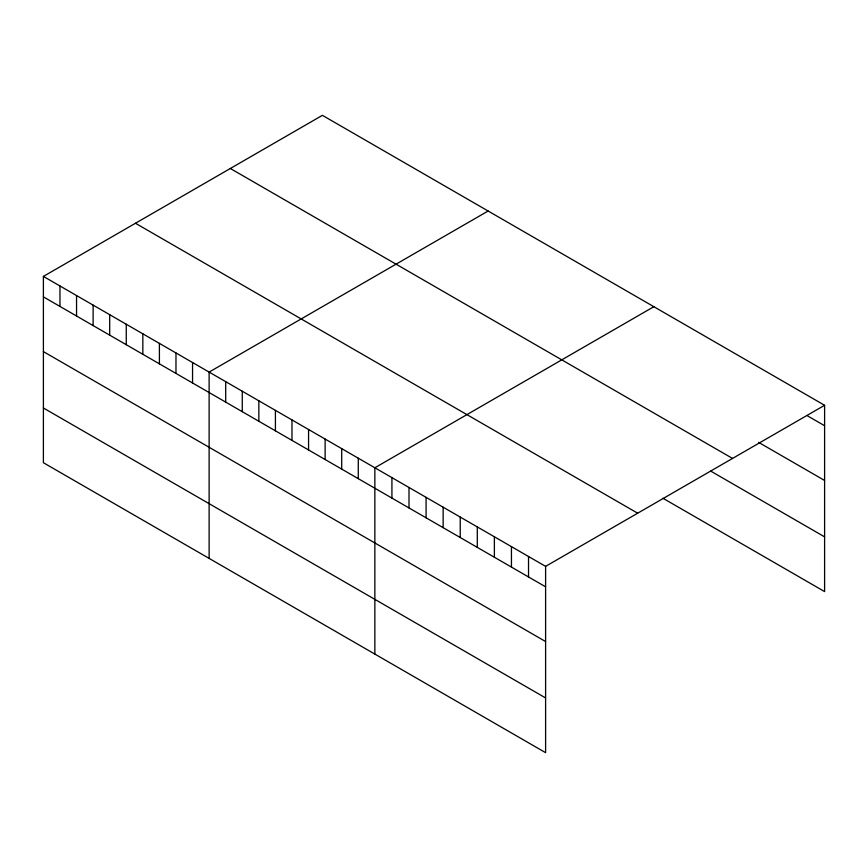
<?xml version="1.0" encoding="UTF-8"?>
<svg xmlns="http://www.w3.org/2000/svg" width="868" height="868" viewBox="0 0 868 868"><rect width="100%" height="100%" fill="white"/><g stroke="black" fill="none" stroke-linecap="round" stroke-linejoin="round"><path stroke-width="1.3" d="M43.4 276.415L545.603 566.359L545.603 752.664L43.4 462.72L43.4 276.415L322.397 115.335L824.6 405.28L824.6 591.585L662.957 498.265M488.131 211.011L209.123 372.09L209.123 558.406M653.854 306.697L374.857 467.776L374.857 654.081M545.603 566.359L824.6 405.28M807.522 415.87L824.6 425.732M758.578 442.344L824.6 480.46M230.335 168.49L732.527 458.434M710.773 471.129L824.6 536.858M135.473 223.26L637.665 513.205M43.4 296.867L545.603 586.811M43.4 351.605L545.603 641.539M43.4 407.993L545.603 697.937M528.525 556.496L528.525 576.949M511.447 546.645L511.447 567.097M494.38 536.782L494.38 557.234M477.302 526.919L477.302 547.382M460.224 517.068L460.224 537.52M443.147 507.205L443.147 527.668M426.079 497.353L426.079 517.805M409.002 487.49L409.002 507.943M391.924 477.639L391.924 498.091M358.278 458.206L358.278 478.659M341.71 448.637L341.71 469.1M325.131 439.067L325.131 459.53M308.563 429.508L308.563 449.96M291.984 419.938L291.984 440.391M275.416 410.369L275.416 430.821M258.848 400.799L258.848 421.251M242.27 391.229L242.27 411.682M225.702 381.66L225.702 402.123M192.555 362.531L192.555 382.983M175.976 352.961L175.976 373.414M159.408 343.392L159.408 363.844M142.84 333.822L142.84 354.274M126.261 324.252L126.261 344.704M109.693 314.683L109.693 335.146M93.115 305.113L93.115 325.576M76.547 295.554L76.547 316.006M59.968 285.984L59.968 306.437"/></g></svg>
